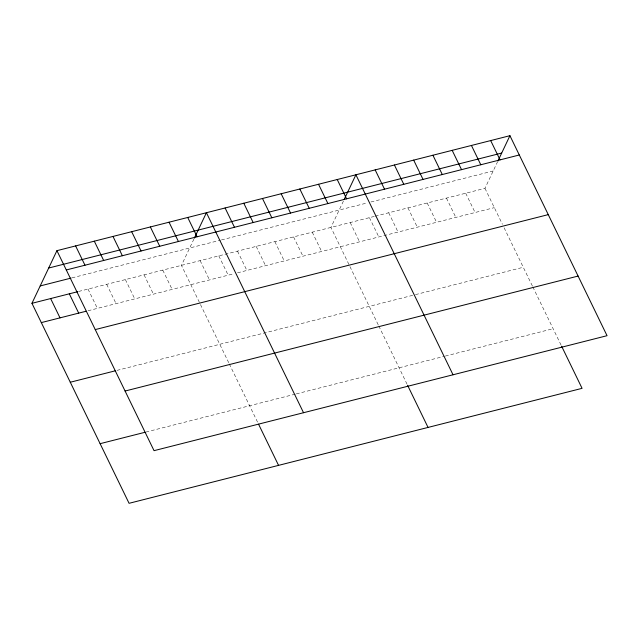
<?xml version="1.0" encoding="UTF-8"?>
<svg xmlns="http://www.w3.org/2000/svg" width="639" height="639" viewBox="0 0 639 639"><rect width="100%" height="100%" fill="white"/><g stroke="black" fill="none" stroke-linecap="round" stroke-linejoin="round"><path stroke-width="0.48" stroke-dasharray="3.19 2.4" d="M193.929 239.042L181.444 265.369L228.89 363.072M343.423 201.101L330.938 227.428L378.376 325.131M375.213 216.19L484.961 188.337L497.446 162.01M71.959 277.869L220.519 240.168M221.453 239.929L367.09 202.97M370.947 201.988L493.196 170.964M78.669 291.448L374.254 216.429M88.038 310.754L233.794 273.756M237.532 272.813L494.33 207.635M116.993 370.38L414.503 294.875M415.47 294.627L523.285 267.27M145.892 432.06L295.386 394.119M296.32 393.88L444.337 356.314M445.303 356.067L553.118 328.71M484.961 188.337L502.422 224.297M504.123 227.803L532.399 286.04M532.814 286.895L561.633 346.242M465.703 193.218L475.073 212.523M446.453 198.106L455.823 217.404M427.195 202.994L436.573 222.292M407.946 207.883L417.315 227.18M388.696 212.763L398.065 232.069M369.438 217.651L378.815 236.949M350.188 222.54L359.557 241.838M378.791 325.986L407.187 384.462M312.247 232.165L321.617 251.47M293.565 236.909L302.934 256.207M274.874 241.654L284.243 260.952M256.191 246.398L265.56 265.696M237.5 251.135L246.878 270.441M218.818 255.88L228.187 275.177M200.127 260.624L209.504 279.922M229.297 363.926L258.116 423.274M162.753 270.105L172.131 289.411M144.071 274.85L153.44 294.148M125.38 279.594L134.757 298.892M106.697 284.339L116.066 303.637M88.006 289.076L97.384 308.381"/><path stroke-width="0.96" d="M561.633 346.242L582.073 388.336L129.07 503.308L31.95 303.309L56.927 250.664L509.93 135.692L607.05 335.691L154.039 450.663L56.927 250.664M194.352 238.147L206.421 212.723L303.533 412.722M344.269 199.312L355.907 174.782L453.027 374.781M497.869 161.116L509.93 135.692M48.684 268.037L501.695 153.064M66.296 269.962L519.307 154.989M40.193 285.937L71.025 278.109M31.95 303.309L77.734 291.688M41.319 322.607L86.169 311.225M95.251 329.596L548.262 214.624M70.274 382.242L115.124 370.86M125.084 391.036L578.095 276.064M100.107 443.682L144.957 432.299M490.68 140.572L500.049 159.878M471.43 145.46L480.8 164.766M452.172 150.349L461.55 169.647M432.922 155.237L442.292 174.535M413.673 160.117L423.042 179.423M394.415 165.006L403.784 184.304M375.165 169.894L384.534 189.192M337.224 179.519L346.594 198.825M318.534 184.264L327.911 203.561M407.61 385.333L428.05 427.427M299.851 189.008L309.22 208.306M281.168 193.753L290.537 213.051M262.477 198.489L271.847 217.795M243.794 203.234L253.164 222.532M225.104 207.979L234.473 227.276M187.73 217.46L197.1 236.765M169.047 222.204L178.417 241.502M258.547 424.152L278.556 465.368M150.357 226.949L159.726 246.247M131.674 231.693L141.043 250.991M112.983 236.43L122.361 255.736M94.3 241.175L103.67 260.472M75.61 245.919L84.987 265.217M69.324 293.82L78.693 313.118M50.633 298.565L60.01 317.863"/></g></svg>
